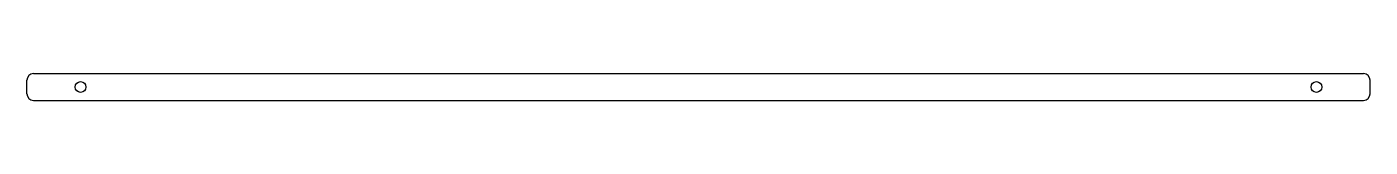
# Model space of a CAD drawing. Extents: x -100 to 100, y -2 to 2.
import ezdxf

# ---------------------------------------------------------------- set-up
doc = ezdxf.new("R2010")
doc.units = 0
doc.header["$MEASUREMENT"] = 0
doc.layers.add('VISIBLE', color=7, linetype='CONTINUOUS')

msp = doc.modelspace()

# ---------------------------------------------------------------- linework, layer by layer
at = {"layer": 'VISIBLE'}
for p, q in [((-100, -1), (-100, 1)), ((-99, 2), (99, 2)), ((100, -1), (100, 1)), ((-99, -2), (99, -2))]:
    msp.add_line(p, q, dxfattribs=at)
for centre in [(-92, 0), (92, 0)]:
    msp.add_circle(centre, 0.8, dxfattribs=at)
for centre, start, end in [((-99, 1), 90, 180), ((99, 1), 0, 90), ((-99, -1), 180, 270), ((99, -1), 270, 0)]:
    msp.add_arc(centre, 1, start, end, dxfattribs=at)

doc.saveas('drawing.dxf')
